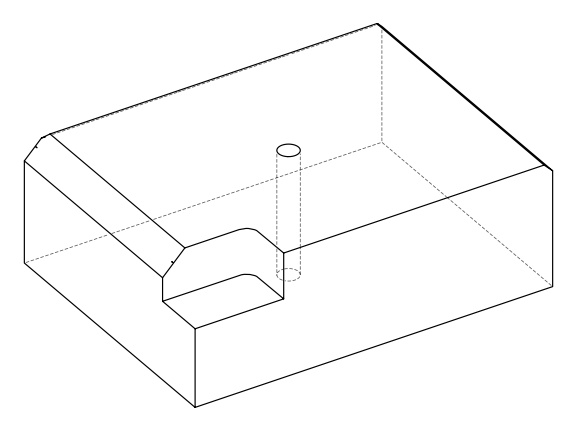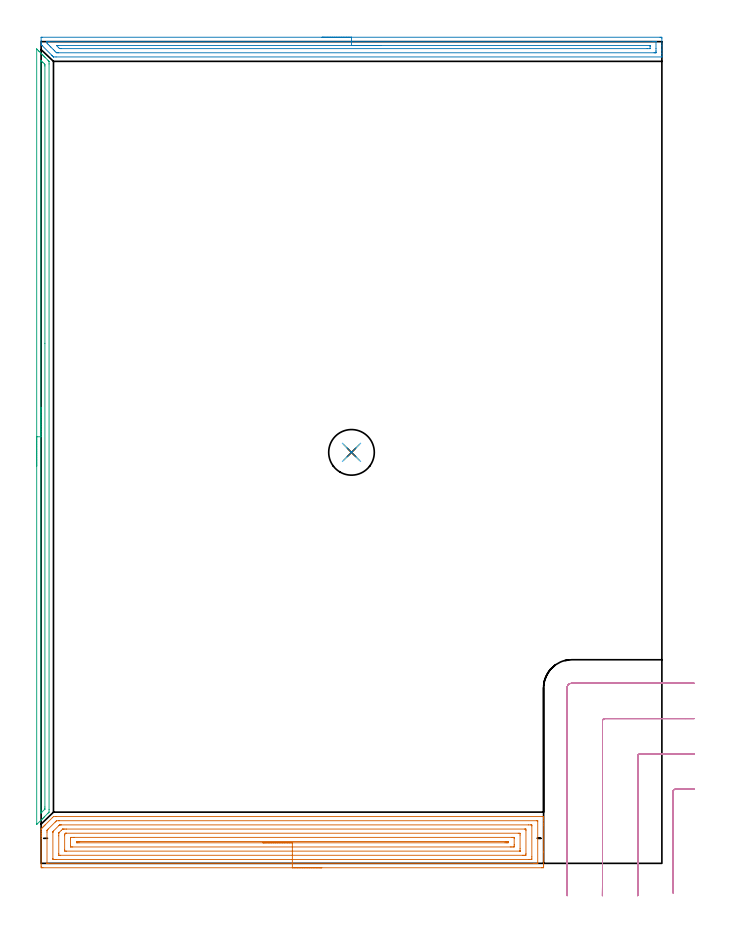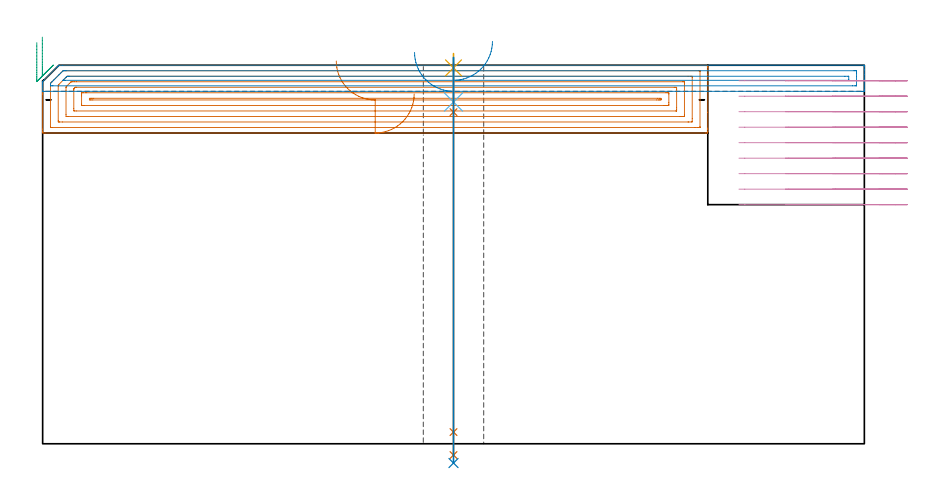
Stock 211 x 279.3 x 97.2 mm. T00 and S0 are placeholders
(PLAN: 8 operations, 5 tool changes, 26.8 min)
(1 AREA_MILL | FG_CHAMFER_SURFACE | UGT0205_001 | 9.74 min | 27003 mm3)
(2 AREA_MILL_1 | FG_CHAMFER_SURFACE_1 | UGT0205_001 | 5.21 min | 4736 mm3)
(3 AREA_MILL_2 | FG_CHAMFER_SURFACE_2 | UGT0205_001 | 4.32 min | 2280 mm3)
(4 MILL_CORNER_NOTCH_RECTANGULAR | CORNER_NOTCH_RECTANGULAR | NXT0201_012 | Follow Part, ap 4, ae 75% | 6.53 min | 97754 mm3)
(5 SPOT_DRILL | STEP1HOLE | NXT0321_9005460120000 | 0.03 min | 2 mm3)
(6 DRILL_BLIND_HOLE_INTO_CENTER | STEP1HOLE | UGT0301_185 | 0.05 min | 252 mm3)
(7 GUN_DRILL_THROUGH_HOLE | STEP1HOLE | UGT0307_002 | 0.48 min | 2505 mm3)
(8 SPADE_DRILL_TO_ENLARGE_THROUGH_HOLE | STEP1HOLE | UGT0306_006 | 0.42 min | 15560 mm3)
(TOOL UGT0205_001 | Chamfer Mill 20 x 3 x 45 deg. | D20 FL50 Z2)
(TOOL NXT0201_012 | ENDMILL 16mm [2P460-1600-NA 1630] | D16 FL38 Z6)
(TOOL NXT0321_9005460120000 | NC Spot Drill, 142deg, 12mm, Carbide, Uncoated | D12 PA142 FL30 Z2)
(TOOL UGT0301_185 | Twist Drill 6.3 mm | D6.3 PA118 FL61 Z2)
(TOOL UGT0307_002 | Gun Drill 6 mm | D6 PA130 FL24 Z1)
(TOOL UGT0306_006 | Spade Drill 15.5mm | D15.5 PA132 FL10 Z2)
(OP 1 AREA_MILL)
G17 G21 G94 G90
T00 M6
G54
G17 G0 G90 X95.4 Y-1.5 S1061 M3
G43 Z107.2 H0
Z89.8
G94 G1 X95.362 Z88.928 F250.
X95.248 Z88.064
X95.059 Z87.212
X94.797 Z86.38
X94.463 Z85.574
X94.06 Z84.8
X93.592 Z84.064
X93.06 Z83.372
X92.471 Z82.729
X91.828 Z82.14
X91.136 Z81.609
X90.4 Z81.14
X89.626 Z80.737
X88.82 Z80.403
X87.988 Z80.141
X87.136 Z79.952
X86.272 Z79.838
X85.4 Z79.8
X0.607
X0.226 Y-1.497 Z79.802
X0.01 Y-1.492 Z79.805
X0.005 Y-1.123 Z80.174
X0. Y-0.527 Z80.77
Y8.514 Z89.808
Y9.075 Z90.372
Y9.39 Z90.686
Y9.951 Z91.247
Y10.266 Z91.561
Y10.897 Z92.197
Y11.581 Z92.88
X0.001 Y11.643 Z92.942
X0.01 Y11.707 Z93.005
X0.161 Y11.862 Z93.159
X0.316 Y12.019 Z93.314
X0.469 Y12.17 Z93.468
X0.607 Y12.308 Z93.606
X0.754 Y12.457 Z93.752
X0.899 Y12.6 Z93.898
X1.053 Y12.754 Z94.052
X1.193 Y12.895 Z94.191
X1.329 Y13.03 Z94.328
X1.499 Y13.2 Z94.498
X3.822 Y15.523 Z96.821
X4.177 Y15.877 Z97.177
X4.204 Y15.893 Z97.193
X5.07 Y15.9 Z97.2
X170.639
X170.79 Y15.897 Z97.188
X170.798 Y15.766 Z97.059
X170.8 Y15.629 Z96.928
Y15.278 Z96.577
Y14.647 Z95.942
Y13.456 Z94.752
Y12.895 Z94.189
Y3.836 Z85.133
Y-0.247 Z81.05
Y-0.528 Z80.77
X170.795 Y-1.123 Z80.174
X170.79 Y-1.492 Z79.805
X170.574 Y-1.497 Z79.802
X170.193 Y-1.5 Z79.8
X85.4
Y-0.086 Z81.214
X2.392 Y-0.085 Z81.215
X2.226 Y-0.084 Z81.216
X2.046 Y-0.08 Z81.22
X2.009 Y-0.078 Z81.222
X2.005 Y-0.053 Z81.247
X2.003 Y-0.025 Z81.275
X2. Y0.137 Z81.437
X2.001 Y10.65 Z91.95
X2.008 Y11.143 Z92.443
X2.01 Y11.237 Z92.537
X2.065 Y11.303 Z92.603
X2.143 Y11.387 Z92.687
X2.392 Y11.642 Z92.942
X4.793 Y14.042 Z95.342
X5.07 Y14.316 Z95.616
X5.241 Y14.479 Z95.779
X5.962 Y14.484 Z95.784
X6.127 Y14.485 Z95.785
X168.408
X168.574 Y14.484 Z95.784
X168.754 Y14.48 Z95.78
X168.79 Y14.478 Z95.778
X168.795 Y14.453 Z95.753
X168.797 Y14.424 Z95.724
X168.799 Y14.263 Z95.563
Y0.116 Z81.416
X168.796 Y0.013 Z81.313
X168.79 Y-0.054 Z81.246
X168.786 Y-0.079 Z81.221
X168.771 Y-0.08 Z81.22
X168.408 Y-0.085 Z81.215
X168.243
X167.515 Y-0.086 Z81.214
X85.4
Y1.328 Z82.628
X5.07 Y1.329 Z82.629
X4.355 Y1.33 Z82.63
X4.177 Y1.333 Z82.633
X4.01 Y1.338 Z82.638
X4.005 Y1.505 Z82.805
X4.001 Y1.678 Z82.978
X4. Y10.44 Z91.74
X4.003 Y10.614 Z91.914
X4.008 Y10.73 Z92.03
X4.015 Y10.804 Z92.104
X4.039 Y10.831 Z92.131
X4.177 Y10.977 Z92.277
X6.029 Y12.829 Z94.129
X6.096 Y12.895 Z94.195
X6.251 Y13.04 Z94.34
X6.283 Y13.065 Z94.365
X6.375 Y13.068 Z94.368
X6.495 Y13.07 Z94.37
X6.675 Y13.071 Z94.371
X6.855
X165.73
X166.445 Y13.07 Z94.37
X166.623 Y13.067 Z94.367
X166.79 Y13.062 Z94.362
X166.795 Y12.895 Z94.195
X166.799 Y12.722 Z94.022
X166.8 Y2.208 Z83.508
X166.795 Y1.505 Z82.805
X166.793 Y1.338 Z82.638
X166.623 Y1.335 Z82.635
X165.91 Y1.329 Z82.629
X165.73
X85.4 Y1.328 Z82.628
Y2.743 Z84.043
X6.486
X6.132 Y2.746 Z84.046
X6.068 Y2.748 Z84.048
X6.01 Y2.753 Z84.053
X6. Y3.257 Z84.557
Y9.353 Z90.653
X6.003 Y10.227 Z91.527
X6.008 Y10.266 Z91.566
X6.027 Y10.367 Z91.667
X6.105 Y10.449 Z91.749
X6.226 Y10.575 Z91.875
X6.855 Y11.206 Z92.506
X7.27 Y11.611 Z92.911
X7.302 Y11.642 Z92.942
X7.355 Y11.65 Z92.95
X7.485 Y11.653 Z92.953
X7.747 Y11.656 Z92.956
X8.116 Y11.657 Z92.957
X8.64
X164.314
X164.668 Y11.654 Z92.954
X164.732 Y11.652 Z92.952
X164.79 Y11.647 Z92.947
X164.8 Y11.143 Z92.443
X164.799 Y3.257 Z84.557
X164.79 Y2.838 Z84.138
X164.775 Y2.75 Z84.05
X164.644 Y2.747 Z84.047
X164.468 Y2.744 Z84.044
X163.945 Y2.743 Z84.043
X163.577
X85.4
Y4.157 Z85.457
X8.616
X8.202 Y4.164 Z85.464
X8.01 Y4.169 Z85.469
X8.007 Y4.28 Z85.58
X8.001 Y4.761 Z86.061
X8. Y9.39 Z90.69
X8.003 Y9.704 Z91.004
X8.007 Y9.861 Z91.161
X8.01 Y9.899 Z91.199
X8.026 Y9.92 Z91.22
X8.061 Y9.959 Z91.259
X8.254 Y10.152 Z91.452
X8.327 Y10.22 Z91.52
X8.347 Y10.236 Z91.536
X8.369 Y10.239 Z91.539
X8.423 Y10.241 Z91.541
X8.64 Y10.243 Z91.543
X8.664
X162.184
X162.598 Y10.236 Z91.536
X162.79 Y10.231 Z91.531
X162.792 Y10.12 Z91.42
X162.799 Y9.639 Z90.939
X162.8 Y5.01 Z86.31
X162.798 Y4.383 Z85.683
X162.791 Y4.173 Z85.473
X162.789 Y4.163 Z85.463
X162.783 Y4.161 Z85.461
X162.757 Y4.158 Z85.458
X162.703 Y4.157 Z85.457
X162.594
X85.4
Y5.571 Z86.871
X10.745
X10.425 Y5.573 Z86.873
X10.105 Y5.576 Z86.876
X10.022 Y5.578 Z86.878
X10.01 Y5.636 Z86.936
X10.004 Y5.747 Z87.047
X10.002 Y5.886 Z87.186
X10. Y8.055 Z89.355
X10.002 Y8.514 Z89.814
X10.006 Y8.723 Z90.023
X10.01 Y8.82 Z90.12
X10.109 Y8.824 Z90.124
X10.425 Y8.827 Z90.127
X10.997 Y8.829 Z90.129
X11.318
X160.055
X160.375 Y8.827 Z90.127
X160.695 Y8.824 Z90.124
X160.778 Y8.822 Z90.122
X160.79 Y8.764 Z90.064
X160.795 Y8.653 Z89.953
X160.798 Y8.514 Z89.814
X160.8 Y6.345 Z87.645
X160.797 Y5.886 Z87.186
X160.794 Y5.677 Z86.977
X160.79 Y5.58 Z86.88
X160.69 Y5.576 Z86.876
X160.375 Y5.573 Z86.873
X159.803 Y5.571 Z86.871
X159.482
X85.4
Y6.985 Z88.285
X12.875 Y6.986 Z88.286
X12.438 Y6.989 Z88.289
X12.21 Y6.992 Z88.292
X12.01 Y7. Z88.3
X12.005 Y7.2 Z88.5
X12.006 Y7.303 Z88.603
X12.01 Y7.4 Z88.7
X12.21 Y7.408 Z88.708
X12.44 Y7.413 Z88.713
X12.665 Y7.414 Z88.714
X13.103 Y7.415 Z88.715
X157.925 Y7.414 Z88.714
X158.362 Y7.411 Z88.711
X158.59 Y7.408 Z88.708
X158.79 Y7.4 Z88.7
X158.795 Y7.2 Z88.5
X158.794 Y7.097 Z88.397
X158.79 Y7. Z88.3
X158.59 Y6.992 Z88.292
X158.36 Y6.987 Z88.287
X158.135 Y6.986 Z88.286
X157.697 Y6.985 Z88.285
X85.4
X84.528 Z88.323
X83.664 Z88.437
X82.812 Z88.626
X81.98 Z88.888
X81.174 Z89.222
X80.4 Z89.625
X79.664 Z90.094
X78.972 Z90.625
X78.329 Z91.214
X77.74 Z91.857
X77.208 Z92.55
X76.74 Z93.285
X76.337 Z94.059
X76.003 Z94.865
X75.741 Z95.697
X75.552 Z96.549
X75.438 Z97.414
X75.4 Z98.285
G0 Z107.2
M5
M2
(OP 2 AREA_MILL_1)
G17 G21 G94 G90
T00 M6
G54
G17 G0 G90 X95.5 Y280.8 S1061 M3
G43 Z107.2 H0
Z100.5
G94 G1 X95.538 Z99.628 F250.
X95.652 Z98.764
X95.841 Z97.912
X96.103 Z97.08
X96.437 Z96.274
X96.84 Z95.5
X97.308 Z94.764
X97.84 Z94.072
X98.429 Z93.429
X99.072 Z92.84
X99.764 Z92.308
X100.5 Z91.84
X101.274 Z91.437
X102.08 Z91.103
X102.912 Z90.841
X103.764 Z90.652
X104.628 Z90.538
X105.5 Z90.5
X210.391 Y280.799 Z90.501
X210.698 Y280.797
X210.99 Y280.793 Z90.503
X211. Y280.498 Z90.799
Y277.885 Z93.409
Y276.461 Z94.836
Y275.273 Z96.021
Y274.32 Z96.98
X210.996 Y274.208 Z97.085
X210.99 Y274.102 Z97.188
X210.837 Y274.1 Z97.2
X5.072
X4.264 Y274.106 Z97.194
X4.2 Y274.107 Z97.193
X4.179 Y274.124 Z97.176
X3.895 Y274.402 Z96.893
X3.733 Y274.566 Z96.732
X3.628 Y274.671 Z96.626
X0.355 Y277.945 Z93.355
X0.162 Y278.14 Z93.159
X0.01 Y278.301 Z92.998
X0.008 Y278.321 Z92.978
X0. Y278.638 Z92.662
Y278.993 Z92.306
Y279.627 Z91.668
X0.004 Y280.791 Z90.505
X0.011 Y280.793 Z90.504
X0.317 Y280.8 Z90.5
X105.5
Y279.386 Z91.914
X207.96
X208.606 Y279.385 Z91.915
X208.856 Y279.383 Z91.917
X208.954 Y279.379 Z91.921
X208.991 Y279.374 Z91.926
X208.993 Y279.354 Z91.946
X208.998 Y279.244 Z92.056
X209. Y277.015 Z94.285
Y276.144 Z95.156
X208.999 Y275.76 Z95.54
X208.995 Y275.631 Z95.669
X208.99 Y275.531 Z95.769
X208.982 Y275.52 Z95.78
X208.968 Y275.518 Z95.782
X208.928 Y275.516 Z95.784
X208.606 Y275.515 Z95.785
X208.359 Y275.514 Z95.786
X5.965 Y275.515 Z95.785
X5.716 Y275.516 Z95.784
X5.395 Y275.52 Z95.78
X5.238 Y275.524 Z95.776
X5.072 Y275.682 Z95.618
X4.607 Y276.144 Z95.156
X4.179 Y276.57 Z94.73
X3.287 Y277.463 Z93.837
X2.865 Y277.885 Z93.415
X2.394 Y278.36 Z92.94
X2.01 Y278.756 Z92.544
X2.002 Y279.138 Z92.162
X2.005 Y279.269 Z92.031
X2.01 Y279.369 Z91.931
X2.018 Y279.38 Z91.92
X2.032 Y279.382 Z91.918
X2.071 Y279.384 Z91.916
X2.394 Y279.385 Z91.915
X2.641 Y279.386 Z91.914
X105.5
Y277.972 Z93.328
X206.82 Y277.971 Z93.329
X206.909 Y277.969 Z93.331
X206.966 Y277.965 Z93.335
X206.991 Y277.96 Z93.34
X206.994 Y277.943 Z93.357
X206.997 Y277.885 Z93.415
X206.999 Y277.711 Z93.589
X206.99 Y277.015 Z94.285
X206.987 Y276.935 Z94.365
X206.906 Y276.931 Z94.369
X206.82 Y276.93 Z94.37
X206.016 Y276.928 Z94.372
X6.769 Y276.929 Z94.371
X6.593 Y276.932 Z94.368
X6.272 Y276.939 Z94.361
X6.191 Y277.015 Z94.285
X5.965 Y277.235 Z94.065
X5.249 Y277.951 Z93.349
X5.239 Y277.964 Z93.336
X5.24 Y277.965 Z93.335
X5.259 Y277.967 Z93.333
X5.611 Y277.971 Z93.329
X5.788
X105.5 Y277.972 Z93.328
X106.372 Z93.366
X107.237 Z93.48
X108.088 Z93.669
X108.92 Z93.931
X109.726 Z94.265
X110.5 Z94.668
X111.236 Z95.137
X111.928 Z95.668
X112.571 Z96.257
X113.16 Z96.901
X113.692 Z97.593
X114.16 Z98.328
X114.563 Z99.102
X114.897 Z99.908
X115.159 Z100.74
X115.348 Z101.592
X115.462 Z102.457
X115.5 Z103.328
G0 Z107.2
M5
M2
(OP 3 AREA_MILL_2)
G17 G21 G94 G90
T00 M6
G54
G17 G0 G90 X-1.5 Y135. S1061 M3
G43 Z107.2 H0
Z103.
G94 G1 Y135.038 Z102.128 F250.
Y135.152 Z101.264
Y135.341 Z100.412
Y135.603 Z99.58
Y135.937 Z98.774
Y136.34 Z98.
Y136.809 Z97.264
Y137.34 Z96.572
Y137.929 Z95.929
Y138.572 Z95.34
Y139.264 Z94.808
Y140. Z94.34
Y140.774 Z93.937
Y141.58 Z93.603
Y142.412 Z93.341
Y143.264 Z93.152
Y144.129 Z93.038
Y145. Z93.
X-1.499 Y276.789 Z92.999
X-1.496 Y276.792 Z93.002
X-1.489 Y276.789 Z93.009
X-0.893 Y276.194 Z93.605
X-0.711 Y276.013 Z93.785
X-0.205 Y275.506 Z94.294
X-0.001 Y275.302 Z94.497
X0.163 Y275.14 Z94.658
X0.32 Y274.981 Z94.818
X0.446 Y274.856 Z94.943
X0.6 Y274.702 Z95.095
X0.748 Y274.553 Z95.246
X0.892 Y274.409 Z95.39
X1.037 Y274.265 Z95.533
X1.177 Y274.125 Z95.674
X1.338 Y273.963 Z95.836
X1.474 Y273.828 Z95.97
X2.349 Y272.953 Z96.845
X2.674 Y272.624 Z97.174
X2.693 Y272.6 Z97.193
X2.7 Y271.732 Z97.2
Y18.268
X2.693 Y17.4 Z97.193
X2.674 Y17.376 Z97.174
X2.349 Y17.047 Z96.845
X1.177 Y15.875 Z95.674
X1.037 Y15.735 Z95.533
X0.892 Y15.591 Z95.39
X0.748 Y15.447 Z95.246
X0.6 Y15.298 Z95.095
X0.446 Y15.145 Z94.943
X0.32 Y15.019 Z94.817
X0.163 Y14.86 Z94.658
X-0.001 Y14.698 Z94.497
X-1.498 Y13.201 Z93.
X-1.5 Y13.225
Y13.36
Y145.
X-0.086 Z94.414
X-0.085 Y272.432 Z94.415
X-0.084 Y272.624 Z94.416
X-0.081 Y272.826 Z94.419
X-0.079 Y272.91 Z94.421
X-0.032 Y272.87 Z94.468
X0.223 Y272.624 Z94.723
X0.6 Y272.248 Z95.1
X1.11 Y271.732 Z95.61
X1.279 Y271.552 Z95.779
X1.281 Y271.382 Z95.781
X1.285 Y271.033 Z95.785
X1.286 Y176.764 Z95.786
X1.285 Y19.161 Z95.785
X1.281 Y18.466 Z95.781
X1.279 Y18.442 Z95.779
X1.269 Y18.428 Z95.769
X1.238 Y18.391 Z95.738
X1.118 Y18.268 Z95.618
X0.226 Y17.376 Z94.726
X0.033 Y17.186 Z94.533
X-0.03 Y17.126 Z94.47
X-0.078 Y17.084 Z94.422
X-0.082 Y17.179 Z94.418
X-0.084 Y17.376 Z94.416
X-0.085 Y17.78 Z94.415
X-0.086 Y18.076 Z94.414
Y145.
Y145.872 Z94.452
Y146.737 Z94.566
Y147.588 Z94.755
Y148.42 Z95.017
Y149.226 Z95.351
Y150. Z95.754
Y150.736 Z96.223
Y151.428 Z96.754
Y152.071 Z97.343
Y152.661 Z97.986
Y153.192 Z98.679
Y153.66 Z99.414
Y154.063 Z100.188
Y154.397 Z100.994
Y154.659 Z101.826
Y154.848 Z102.678
Y154.962 Z103.543
Y155. Z104.414
G0 Z107.2
M5
M2
(OP 4 MILL_CORNER_NOTCH_RECTANGULAR)
G17 G21 G94 G90
T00 M6
G54
G17 G0 G90 X222. Y25.2 S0 M3
G43 Z107.2 H1
Z93.222
G94 G1 X219. F250.
X215.596 F500.
G3 X214.8 Y24.404 R0.8
G1 Y-7.04
Y-10.04 F250.
G0 Z107.2
X222. Y37.2
Z93.222
G1 X219.
X203.596 F500.
G3 X202.8 Y36.404 R0.8
G1 Y-7.746
G2 X202.799 Y-8. R24.
G1 X202.767 Y-11. F250.
G0 Z107.2
X222. Y49.2
Z93.222
G1 X219.
X191.596 F500.
G3 X190.8 Y48.404 R0.8
G1 Y-7.746
G2 X190.797 Y-8. R12.
G1 X190.734 Y-10.999 F250.
G0 Z107.2
X222. Y61.2
Z93.222
G1 X219.
X180.3 F500.
G3 X178.8 Y59.7 R1.5
G1 Y-7.746
Y-10.746 F250.
G0 Z107.2
X222. Y25.2
Z89.244
G1 X219.
X215.596 F500.
G3 X214.8 Y24.404 R0.8
G1 Y-7.04
Y-10.04 F250.
G0 Z107.2
X222. Y37.2
Z89.244
G1 X219.
X203.596 F500.
G3 X202.8 Y36.404 R0.8
G1 Y-7.748
G2 X202.799 Y-8. R24.
G1 X202.767 Y-11. F250.
G0 Z107.2
X222. Y49.2
Z89.244
G1 X219.
X191.596 F500.
G3 X190.8 Y48.404 R0.8
G1 Y-7.748
G2 X190.797 Y-8. R12.
G1 X190.734 Y-10.999 F250.
G0 Z107.2
X222. Y61.2
Z89.244
G1 X219.
X180.3 F500.
G3 X178.8 Y59.7 R1.5
G1 Y-7.748
Y-10.748 F250.
G0 Z107.2
X222. Y25.2
Z85.267
G1 X219.
X215.596 F500.
G3 X214.8 Y24.404 R0.8
G1 Y-7.04
Y-10.04 F250.
G0 Z107.2
X222. Y37.2
Z85.267
G1 X219.
X203.596 F500.
G3 X202.8 Y36.404 R0.8
G1 Y-8.
Y-11. F250.
G0 Z107.2
X222. Y49.2
Z85.267
G1 X219.
X191.596 F500.
G3 X190.8 Y48.404 R0.8
G1 Y-8.
Y-11. F250.
G0 Z107.2
X222. Y61.2
Z85.267
G1 X219.
X180.3 F500.
G3 X178.8 Y59.7 R1.5
G1 Y-8.
Y-11. F250.
G0 Z107.2
X222. Y25.2
Z81.289
G1 X219.
X215.596 F500.
G3 X214.8 Y24.404 R0.8
G1 Y-7.04
Y-10.04 F250.
G0 Z107.2
X222. Y37.2
Z81.289
G1 X219.
X203.596 F500.
G3 X202.8 Y36.404 R0.8
G1 Y-8.
Y-11. F250.
G0 Z107.2
X222. Y49.2
Z81.289
G1 X219.
X191.596 F500.
G3 X190.8 Y48.404 R0.8
G1 Y-8.
Y-11. F250.
G0 Z107.2
X222. Y61.2
Z81.289
G1 X219.
X180.3 F500.
G3 X178.8 Y59.7 R1.5
G1 Y-8.
Y-11. F250.
G0 Z107.2
X222. Y25.2
Z77.311
G1 X219.
X215.596 F500.
G3 X214.8 Y24.404 R0.8
G1 Y-7.04
Y-10.04 F250.
G0 Z107.2
X222. Y37.2
Z77.311
G1 X219.
X203.596 F500.
G3 X202.8 Y36.404 R0.8
G1 Y-8.
Y-11. F250.
G0 Z107.2
X222. Y49.2
Z77.311
G1 X219.
X191.596 F500.
G3 X190.8 Y48.404 R0.8
G1 Y-8.
Y-11. F250.
G0 Z107.2
X222. Y61.2
Z77.311
G1 X219.
X180.3 F500.
G3 X178.8 Y59.7 R1.5
G1 Y-8.
Y-11. F250.
G0 Z107.2
X222. Y25.2
Z73.333
G1 X219.
X215.596 F500.
G3 X214.8 Y24.404 R0.8
G1 Y-7.04
Y-10.04 F250.
G0 Z107.2
X222. Y37.2
Z73.333
G1 X219.
X203.596 F500.
G3 X202.8 Y36.404 R0.8
G1 Y-8.
Y-11. F250.
G0 Z107.2
X222. Y49.2
Z73.333
G1 X219.
X191.596 F500.
G3 X190.8 Y48.404 R0.8
G1 Y-8.
Y-11. F250.
G0 Z107.2
X222. Y61.2
Z73.333
G1 X219.
X180.3 F500.
G3 X178.8 Y59.7 R1.5
G1 Y-8.
Y-11. F250.
G0 Z107.2
X222. Y25.2
Z69.356
G1 X219.
X215.596 F500.
G3 X214.8 Y24.404 R0.8
G1 Y-7.04
Y-10.04 F250.
G0 Z107.2
X222. Y37.2
Z69.356
G1 X219.
X203.596 F500.
G3 X202.8 Y36.404 R0.8
G1 Y-8.
Y-11. F250.
G0 Z107.2
X222. Y49.2
Z69.356
G1 X219.
X191.596 F500.
G3 X190.8 Y48.404 R0.8
G1 Y-8.
Y-11. F250.
G0 Z107.2
X222. Y61.2
Z69.356
G1 X219.
X180.3 F500.
G3 X178.8 Y59.7 R1.5
G1 Y-8.
Y-11. F250.
G0 Z107.2
X222. Y25.2
Z65.378
G1 X219.
X215.596 F500.
G3 X214.8 Y24.404 R0.8
G1 Y-7.04
Y-10.04 F250.
G0 Z107.2
X222. Y37.2
Z65.378
G1 X219.
X203.596 F500.
G3 X202.8 Y36.404 R0.8
G1 Y-8.
Y-11. F250.
G0 Z107.2
X222. Y49.2
Z65.378
G1 X219.
X191.596 F500.
G3 X190.8 Y48.404 R0.8
G1 Y-8.
Y-11. F250.
G0 Z107.2
X222. Y61.2
Z65.378
G1 X219.
X180.3 F500.
G3 X178.8 Y59.7 R1.5
G1 Y-8.
Y-11. F250.
G0 Z107.2
X222. Y25.2
Z61.4
G1 X219.
X215.596 F500.
G3 X214.8 Y24.404 R0.8
G1 Y-7.04
Y-10.04 F250.
G0 Z107.2
X222. Y37.2
Z61.4
G1 X219.
X203.596 F500.
G3 X202.8 Y36.404 R0.8
G1 Y-8.
Y-11. F250.
G0 Z107.2
X222. Y49.2
Z61.4
G1 X219.
X191.596 F500.
G3 X190.8 Y48.404 R0.8
G1 Y-8.
Y-11. F250.
G0 Z107.2
X222. Y61.2
Z61.4
G1 X219.
X180.3 F500.
G3 X178.8 Y59.7 R1.5
G1 Y-8.
Y-11. F250.
G0 Z107.2
M5
M2
(OP 5 SPOT_DRILL)
G17 G21 G94 G90
T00 M6
G54
G17 G0 G90 X105.5 Y139.7 S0 M3
G43 Z107.2 H0
G94 G81 G98 Z96.529 F250. R100.2
G80
M5
M2
(OP 6 DRILL_BLIND_HOLE_INTO_CENTER)
G17 G21 G94 G90
T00 M6
G54
G17 G0 G90 X105.5 Y139.7 S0 M3
G43 Z107.2 H0
G94 G81 G98 Z87.75 F250. R99.2
G80
M5
M2
(OP 7 GUN_DRILL_THROUGH_HOLE)
G17 G21 G94 G90
T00 M6
G54
G17 G0 G90 X105.5 Y139.7 M8
G43 Z107.2 H0
Z97.743
S716 M3
G94 G1 Z85.154 F125. M26
G4 X.084
Z3. F250.
G4 X.084
Z-2.899 F125.
G4 X.084
M5
M9
G0 Z97.743
Z107.2
M2
(OP 8 SPADE_DRILL_TO_ENLARGE_THROUGH_HOLE)
G17 G21 G94 G90
T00 M6
G54
G17 G0 G90 X105.5 Y139.7 S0 M3
G43 Z107.2 H0
G94 G73 G98 Z-4.951 F250. Q14.593 R99.2
G80
M5
M2
